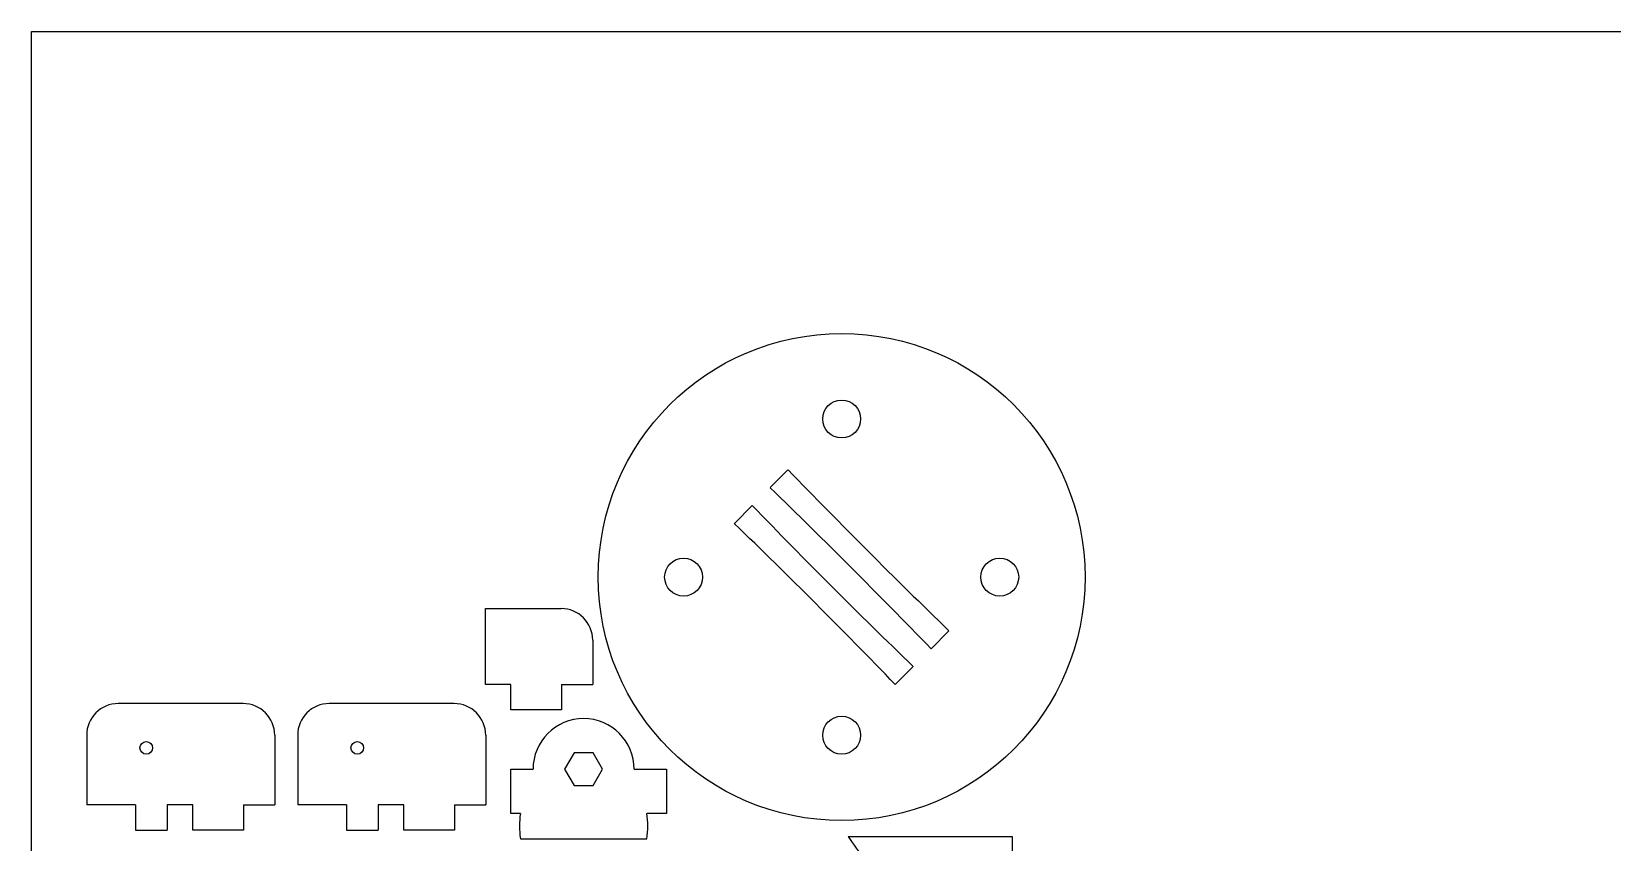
# Model space of a CAD drawing. Header units: millimetres. Extents: x -250 to 250, y -150 to 150.
# Drawn here: x -250 to 0, y 21.8 to 150 of the extents above; entities that cross this region are included whole.
import ezdxf

# ---------------------------------------------------------------- set-up
doc = ezdxf.new("R2010")
doc.units = ezdxf.units.MM

msp = doc.modelspace()

# ---------------------------------------------------------------- linework, layer by layer
at = {"color": 7, "linetype": 'Continuous'}
for p, q in [((-250, -150), (-250, 150)), ((-250, 150), (250, 150)), ((-130.38, 80.72), (-133.21, 77.89)), ((-138.86, 72.23), (-136.04, 75.06)), ((-178.2, 46.78), (-178.2, 58.78)), ((-178.2, 58.78), (-166.26, 58.78)), ((-107.75, 52.43), (-104.92, 55.26)), ((-161.26, 53.78), (-161.26, 46.78)), ((-110.58, 49.61), (-113.41, 46.78)), ((-174.2, 46.78), (-178.2, 46.78)), ((-174.2, 42.78), (-174.2, 46.78)), ((-166.2, 46.78), (-161.26, 46.78)), ((-166.2, 46.78), (-166.2, 42.78)), ((-216.56, 43.75), (-236.29, 43.75)), ((-183.19, 43.75), (-202.92, 43.75)), ((-166.2, 42.78), (-174.2, 42.78)), ((-241.29, 38.75), (-241.29, 27.75)), ((-211.56, 38.75), (-211.56, 27.75)), ((-207.92, 38.75), (-207.92, 27.75)), ((-178.19, 38.75), (-178.19, 27.75)), ((-164.2, 35.97), (-165.7, 33.37)), ((-161.2, 35.97), (-164.2, 35.97)), ((-159.7, 33.37), (-161.2, 35.97)), ((-174.2, 26.37), (-174.2, 33.37)), ((-174.2, 33.37), (-170.7, 33.37)), ((-165.7, 33.37), (-164.2, 30.77)), ((-161.2, 30.77), (-159.7, 33.37)), ((-154.7, 33.37), (-149.6, 33.37)), ((-149.6, 33.37), (-149.6, 26.37)), ((-164.2, 30.77), (-161.2, 30.77)), ((-233.58, 27.75), (-241.29, 27.75)), ((-233.58, 27.75), (-233.58, 23.75)), ((-224.5, 27.75), (-228.58, 27.75)), ((-228.58, 27.75), (-228.58, 23.75)), ((-224.5, 23.75), (-224.5, 27.75)), ((-216.5, 27.75), (-211.56, 27.75)), ((-216.5, 27.75), (-216.5, 23.75)), ((-200.21, 27.75), (-207.92, 27.75)), ((-200.21, 27.75), (-200.21, 23.75)), ((-191.12, 27.75), (-195.21, 27.75)), ((-195.21, 27.75), (-195.21, 23.75)), ((-191.12, 23.75), (-191.12, 27.75)), ((-183.12, 27.75), (-178.19, 27.75)), ((-183.12, 27.75), (-183.12, 23.75)), ((-172.7, 26.37), (-174.2, 26.37)), ((-149.6, 26.37), (-152.7, 26.37)), ((-233.58, 23.75), (-228.58, 23.75)), ((-216.5, 23.75), (-224.5, 23.75)), ((-200.21, 23.75), (-195.21, 23.75)), ((-183.12, 23.75), (-191.12, 23.75)), ((-120.86, 22.73), (-94.92, 22.73)), ((-94.92, 22.73), (-94.92, 6.86)), ((-172.7, 22.37), (-152.7, 22.37))]:
    msp.add_line(p, q, dxfattribs=at)
for centre, radius in [((-121.89, 63.75), 38.5), ((-121.89, 88.75), 3), ((-146.89, 63.75), 3), ((-96.89, 63.75), 3), ((-121.89, 38.75), 3), ((-231.86, 36.75), 1), ((-198.49, 36.75), 1)]:
    msp.add_circle(centre, radius, dxfattribs=at)
for centre, radius, start, end in [((645.97, 831.61), 1080.07, 224.04509, 225.95491), ((-884.1, -698.46), 1080.07, 44.04509, 45.95491), ((640.31, 825.96), 1080.07, 224.04509, 225.95491), ((-889.76, -704.12), 1080.07, 44.04509, 45.95491), ((-166.26, 53.78), 5, 0, 90), ((-236.29, 38.75), 5, 90, 180), ((-216.56, 38.75), 5, 0, 90), ((-202.92, 38.75), 5, 90, 180), ((-183.19, 38.75), 5, 0, 90), ((-162.7, 33.37), 8, 0, 180), ((-159.44, 24.37), 13.41, 171.4217, 188.5783), ((-165.96, 24.37), 13.41, 351.4217, 8.5783), ((-88.38, 43.53), 38.57, 212.6369, 225.854)]:
    msp.add_arc(centre, radius, start, end, dxfattribs=at)

doc.saveas('drawing.dxf')
